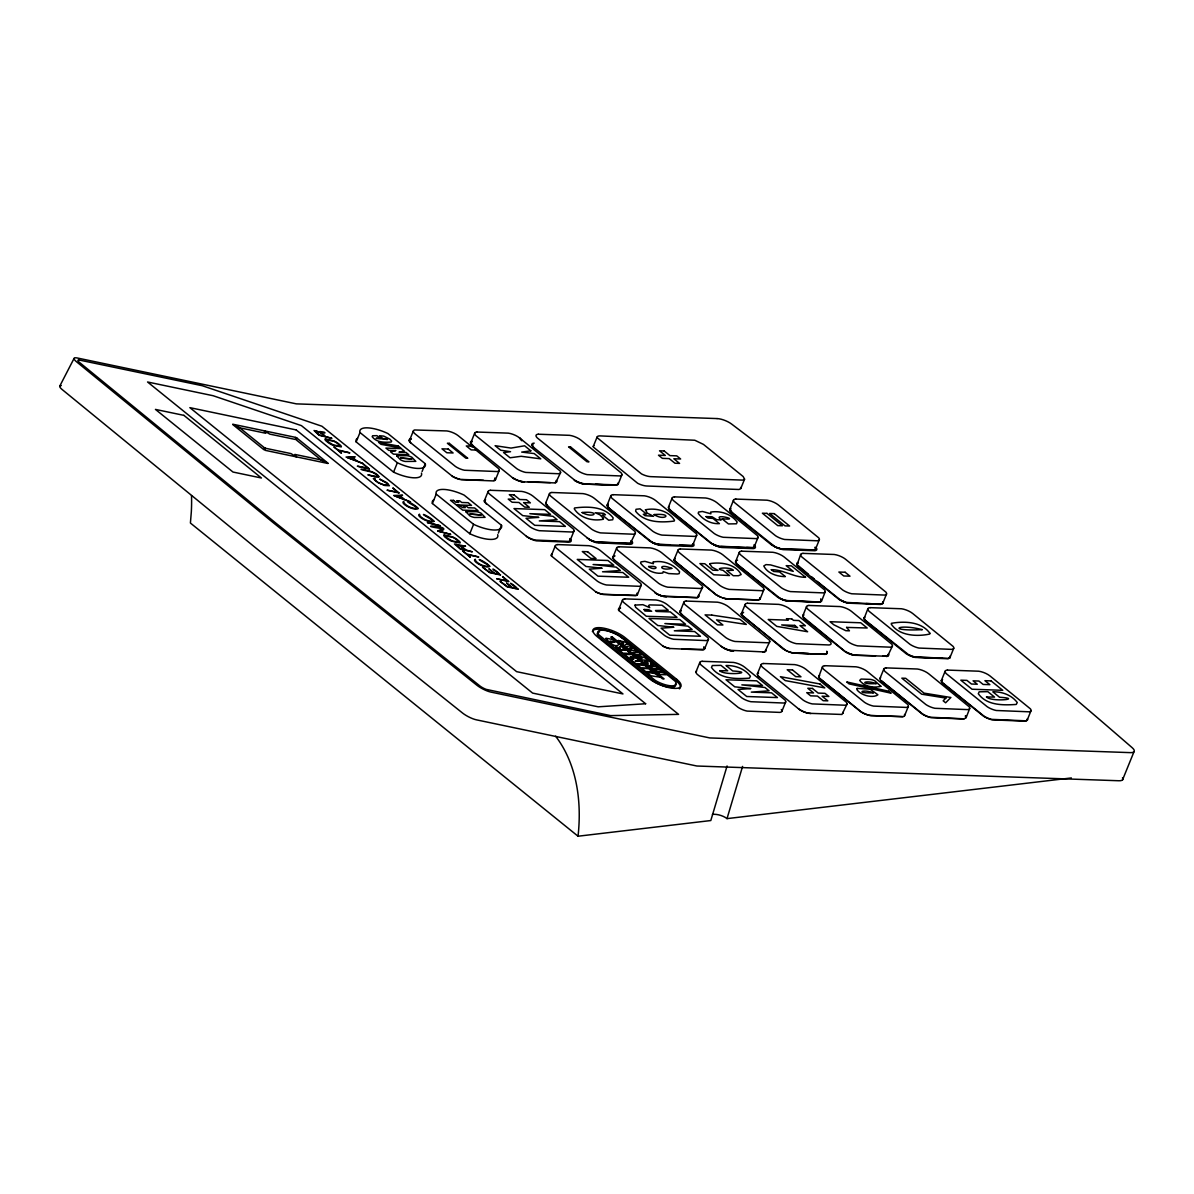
<?xml version="1.0" encoding="UTF-8"?>
<svg xmlns="http://www.w3.org/2000/svg" width="1194" height="1194" viewBox="0 0 1194 1194"><rect width="100%" height="100%" fill="white"/><g stroke="black" fill="none" stroke-linecap="round" stroke-linejoin="round"><path stroke-width="1.5" d="M669.207 506.51L668.536 507.793L669.506 509.51L711.743 543.449M737.579 560.21A9.492 3.164 22.1 0 0 735.713 560.926L736.698 563.792L779.906 598.209A9.492 3.164 22.1 0 0 787.831 600.806L788.144 600.836M802.92 616.373L803.338 614.88M782.607 548.897L813.801 549.971L815.562 549.016L814.98 547.27M866.068 603.552L880.754 604.06A9.492 3.164 22.1 0 0 882.605 603.328L882.575 602.194M948.737 658.207A9.492 3.164 22.1 0 0 949.797 657.625L949.752 656.476M672.132 498.062L668.312 507.435L669.506 509.853L710.4 542.897L715.385 545.464A9.492 3.164 22.1 0 0 719.415 546.673L752.16 547.971C754.757 548.464 754.504 543.524 753.996 546.897A9.492 3.164 22.1 0 1 752.145 547.628L746.638 547.434M735.489 561.881L739.325 552.344M802.681 616.179L806.517 606.627M730.922 508.599L729.638 510.137A9.492 3.164 22.1 0 0 730.847 512.062L771.742 545.091L776.637 547.658L782.294 549.091L814.606 549.837M882.888 602A9.492 3.164 22.1 0 1 882.844 603.537L880.679 604.462L847.934 603.149A9.492 3.164 22.1 0 1 838.919 599.373L798.04 566.344A9.492 3.164 22.1 0 1 796.831 564.434L797.129 563.075A9.492 3.164 22.1 0 1 798.174 562.493M867.844 608.821L864.023 618.716A9.492 3.164 22.1 0 0 865.217 620.626L906.112 653.67A9.492 3.164 22.1 0 0 915.126 657.431L947.872 658.745L950.036 657.819A9.492 3.164 22.1 0 0 950.066 656.282L949.961 657.058M864.023 618.193L864.322 617.358A9.492 3.164 22.1 0 1 864.74 617.014M696.714 535.24L692.833 544.957L691.624 545.643L658.088 544.479A9.492 3.164 22.1 0 1 652.7 542.703L608.089 507.36L606.985 505.241L608.253 504.211M621.925 474.779L618.044 484.495L616.835 485.182L584.672 484.107A9.492 3.164 22.1 0 1 575.538 480.839L533.39 447.198L532.181 445.287L533.24 443.84M763.906 589.538L760.026 599.239L758.817 599.925L726.668 598.866A9.492 3.164 22.1 0 1 716.415 594.896L675.282 561.658L674.162 560.046L674.729 558.449M908.38 706.251L904.5 715.967L903.291 716.654L871.127 715.594A9.492 3.164 22.1 0 1 860.889 711.609L819.994 678.58A9.492 3.164 22.1 0 1 818.785 676.67L822.457 666.864M727.071 765.966L710.803 820.547L578.045 836.218L190.413 523.047L191.324 511.868A230.203 145.832 -51.1 0 0 191.503 495.6M712.445 814.368A10.731 4.522 16.6 0 1 727.012 818.621L742.578 766.414M560.598 472.585L555.583 482.928L521.957 481.809A9.492 3.164 22.1 0 1 512.942 478.048L472.914 445.661L470.839 443.093L472.123 441.556M632.014 541.404A9.492 3.164 22.1 0 1 629.566 544.33L596.478 542.688A9.492 3.164 22.1 0 1 589.881 539.927L547.464 505.928L545.643 503.555L546.3 502.256M663.774 596.313L662.461 596A9.492 3.164 22.1 0 1 657.088 593.911L614.656 560.21L612.835 557.852L614.119 556.3M635.387 533.046L630.298 543.449L596.761 542.27A9.492 3.164 22.1 0 1 588.851 539.21M721.221 646.312L724.534 648.402A9.492 3.164 22.1 0 0 729.907 650.491L733.564 651.103L731.131 650.849A9.492 3.164 22.1 0 1 722.116 647.073L681.849 614.492L680.028 612.134L681.311 610.597M702.579 587.344L697.565 597.687L663.939 596.567A9.492 3.164 22.1 0 1 654.939 592.791L654.76 592.552M769.772 641.626L764.757 651.969L729.653 650.282A9.492 3.164 22.1 0 1 724.28 648.208M847.053 704.057L841.964 714.46L808.413 713.281A9.492 3.164 22.1 0 1 799.398 709.52L757.906 675.804L759.369 677.132M421.452 473.093A23.089 7.686 22.1 0 1 393.557 472.123L356.17 441.914L359.991 432.541A23.089 7.686 22.1 0 1 387.886 433.526L425.258 463.72L422.079 471.526M393.557 472.123L397.363 462.75A23.089 7.686 22.1 0 0 425.258 463.72M409.527 440.377L413.348 431.004M497.689 534.688A23.089 7.686 22.1 0 1 469.779 533.718L432.407 503.51L436.228 494.137A23.089 7.686 22.1 0 1 464.123 495.107L501.495 525.315L498.316 533.121M470.929 442.526L474.675 433.198M469.779 533.718L473.6 524.33A23.089 7.686 22.1 0 0 501.495 525.315M484.316 500.853L488.137 491.465M495.435 479.764L499.256 470.391M545.733 502.987L549.464 493.659M593.269 446.452L597.09 437.079M551.509 555.135L555.329 545.762M570.239 540.225L574.06 530.852M607.149 505.137L610.806 495.853M612.925 557.285L616.656 547.956M618.701 609.418L622.522 600.045M637.432 594.522L641.253 585.135M677.998 550.15L674.073 559.747M680.117 611.567L683.849 602.239M729.698 509.748L733.459 500.256M593.925 445.675A9.492 3.164 22.1 0 0 593.254 446.974L637.686 483.301A9.492 3.164 22.1 0 0 646.715 486.003L739.011 489.495L740.773 488.54L744.578 479.167L743.175 476.54L703.475 444.407L694.789 440.243L600.119 435.9A9.492 3.164 22.1 0 0 597.075 437.601L641.506 473.914A9.492 3.164 22.1 0 0 650.536 476.63L742.817 480.122L744.578 479.167M704.624 648.805L708.43 639.432M695.983 671.864L699.803 662.476M754.235 546.822L758.056 537.434M745.175 604.433L741.265 614.029M800.652 554.538L797.099 564.613L808.442 574.299M757.981 675.744L757.309 674.058L761.13 664.67M815.562 549.016L819.382 539.628M736.161 560.941L735.489 562.24L736.698 564.15L777.592 597.179A9.492 3.164 22.1 0 0 786.607 600.955L819.353 602.254L821.442 601.388L825.248 591.731M781.906 711.236L785.712 701.863M882.754 603.298L886.575 593.925M803.965 614.985L802.681 615.656L803.89 618.432L844.785 651.476A9.492 3.164 22.1 0 0 853.8 655.237L887.575 656.267L892.425 646.014M965.304 716.087A9.492 3.164 22.1 0 1 965.901 717.833L963.812 718.982L931.081 717.684A9.492 3.164 22.1 0 1 922.066 713.908L881.172 680.864A9.492 3.164 22.1 0 1 879.978 678.446L883.799 669.058M949.946 657.581L953.767 648.208M941.305 680.64L945.126 671.267M969.707 708.445L966.125 717.684A9.492 3.164 22.1 0 0 965.543 715.937M1027.228 720.027L1031.049 710.639M1122.554 779.861L1134.001 751.727M59.7 386.229L74.058 358.439M797.055 563.478L798.114 562.896M1027.347 718.713A9.492 3.164 22.1 0 1 1027.318 720.251L1025.153 721.176L992.408 719.878A9.492 3.164 22.1 0 1 983.393 716.101L942.499 683.058A9.492 3.164 22.1 0 1 941.529 680.207L942.588 679.61M880.62 677.655L879.978 678.446M471.72 441.138A9.492 3.164 22.1 0 0 471.048 443.914L471.526 444.272M556.673 480.809L556.777 481.958M546.33 504.734L547.464 505.928M618.104 484.152L618.074 482.943M616.194 485.212L583.284 484.003A9.492 3.164 22.1 0 1 574.269 480.242M607.134 505.659L608.179 507.659L650.178 541.375M586.851 537.748L589.896 539.628A9.492 3.164 22.1 0 0 595.284 541.718L628.357 543.36A9.492 3.164 22.1 0 0 631.417 541.658L630.984 540.688M631.566 542.419L631.387 541.33M613.029 558.434L612.671 557.598A9.492 3.164 22.1 0 1 613.328 556.3L615.029 555.911M693.072 544.001L692.818 544.33A9.492 3.164 22.1 0 1 690.744 545.479L679.61 545.091M692.908 544.628L692.818 543.807M674.162 560.046L675.222 558.583M662.461 596L696.52 597.627A9.492 3.164 22.1 0 0 698.609 595.94L698.4 595.358M698.759 596.716L698.58 595.612M680.699 613.313L681.849 614.492M815.338 549.449L815.651 549.24A9.492 3.164 22.1 0 0 815.696 547.703L815.442 547.509M758.175 599.97L725.28 598.761M760.1 598.91L760.011 598.09M786.995 650.969A9.492 3.164 22.1 0 1 785.697 650.342L742.474 615.94L741.37 613.806L743.026 612.731M797.323 601.149L819.338 601.91A9.492 3.164 22.1 0 0 821.188 601.194L820.815 599M765.951 650.999L765.757 649.894M757.309 674.058L758.593 673.028M826.845 651.342L827.218 653.536L825.203 654.357L792.458 653.043M818.651 676.252L819.696 675.311M818.785 676.67L818.636 676.759A9.492 3.164 22.1 0 0 819.845 678.67L860.74 711.714A9.492 3.164 22.1 0 0 869.739 715.475L902.649 716.684M888.62 655.387L888.411 653.939L888.381 655.476A9.492 3.164 22.1 0 1 887.948 655.819M887.575 656.267L886.545 656.551M843.039 712.325L843.307 713.385M904.559 715.624L904.53 714.43M743.623 612.343L741.504 613.074L741.355 614.328M753.205 547.688L718.34 546.21A9.492 3.164 22.1 0 1 715.624 545.315M948.991 658.401L914.141 656.924A9.492 3.164 22.1 0 1 908.753 654.834L865.292 620.223M1026.273 720.848L991.408 719.355A9.492 3.164 22.1 0 1 983.707 715.907L942.812 682.864A9.492 3.164 22.1 0 1 941.842 679.998M411.393 438.855L410.318 439.004A9.492 3.164 22.1 0 0 410.229 442.452L452.72 476.54A9.492 3.164 22.1 0 0 460.63 479.615L493.361 480.928A9.492 3.164 22.1 0 0 494.853 478.018M534.211 443.138L533.136 443.287A9.492 3.164 22.1 0 0 532.046 445.422L532.375 445.869M727.012 818.621L1071.361 777.951M681.968 648.924L703.729 649.387A9.492 3.164 22.1 0 0 704.191 647.506L703.773 646.864M461.362 479.466L483.421 480.242M528.285 481.809L550.344 482.585M595.507 484.167L615.701 484.854A9.492 3.164 22.1 0 0 617.552 484.137M670.341 544.762L659.222 544.374A9.492 3.164 22.1 0 1 651.312 541.778L649.237 540.598M720.952 546.553L737.474 547.121M849.546 602.985L855.053 603.179M819.591 602.104L785.533 600.492A9.492 3.164 22.1 0 1 780.16 598.403L779.906 598.209M880.993 604.254L846.695 602.433M808.428 653.476L793.607 652.954A9.492 3.164 22.1 0 1 788.339 651.536M815.845 653.73L825.114 654.058A9.492 3.164 22.1 0 0 826.546 653.67M918.276 657.312L942.379 658.148M825.367 654.252L793.846 653.148A9.492 3.164 22.1 0 1 783.607 649.178M855.337 655.133L875.515 655.819M882.859 656.073L886.53 656.193A9.492 3.164 22.1 0 0 887.336 656.058M964.051 718.833L930.007 717.221A9.492 3.164 22.1 0 1 922.305 713.758L881.411 680.714M584.508 483.779L582.956 483.54A9.492 3.164 22.1 0 1 575.06 480.481M520.733 481.451L524.39 482.063M595.522 541.912L599.179 542.539M666.371 596.821L662.715 596.209A9.492 3.164 22.1 0 1 657.342 594.119L657.088 593.911M810.845 713.549L807.189 712.922A9.492 3.164 22.1 0 1 798.502 708.758M855.576 655.327L852.725 654.775A9.492 3.164 22.1 0 1 847.352 652.685L845.024 651.327M775.324 547.031L731.504 511.942A9.492 3.164 22.1 0 1 730.907 510.196M840.352 599.881L841.322 600.358A9.492 3.164 22.1 0 0 845.337 602.03M721.161 597.254A9.492 3.164 22.1 0 1 718.504 596.06L716.415 594.896M595.687 591.776L595.925 591.97A9.492 3.164 22.1 0 0 602.612 594.373L635.357 595.672A9.492 3.164 22.1 0 0 637.238 593.418L636.999 593.209A9.492 3.164 22.1 0 1 635.909 595.343L603.597 594.373A9.492 3.164 22.1 0 1 595.687 591.776L551.449 556.031A9.492 3.164 22.1 0 1 551.912 554.15M704.191 647.506L704.43 647.7A9.492 3.164 22.1 0 1 702.55 649.969L669.55 648.461A9.492 3.164 22.1 0 1 662.879 646.058L618.641 610.328A9.492 3.164 22.1 0 1 620.537 608.059M319.335 435.317L331.917 438.347L325.619 436.571L320.992 432.601L325.007 432.87L324.141 432.153L319.858 431.571L320.052 432.332L314.022 430.497L318.604 434.81L324.723 436.377C323.529 433.362 308.739 427.034 319.35 434.87M377.558 482.346L384.767 485.495L389.423 485.734L386.737 482.6L379.722 479.107L387.513 483.779A5.433 1.298 27.3 0 1 388.199 485.062C382.961 485.451 376.632 482.615 373.289 478.525C377.229 477.078 373.021 480.227 377.02 481.585M840.098 599.687L817.099 581.299M710.639 542.748L711.505 543.255M526.405 536.315L528.733 537.688A9.492 3.164 22.1 0 0 535.419 540.076L568.165 541.389A9.492 3.164 22.1 0 0 570.045 539.121M711.594 543.524L712.699 544.21M512.539 477.63L514.136 478.69M771.533 544.494L774.384 546.27A9.492 3.164 22.1 0 0 779.757 548.344M844.501 650.924L802.875 616.761M472.72 445.466L471.451 444.317M533.061 446.735L533.539 447.093A9.492 3.164 22.1 0 1 532.33 445.183M614.656 560.21L613.865 559.508M841.322 600.358L841.576 600.552A9.492 3.164 22.1 0 0 846.949 602.642M864.934 619.746L864.083 618.313M732.519 512.957L730.146 510.525A9.492 3.164 22.1 0 1 730.191 508.987M811.323 576.627L814.204 578.971M651.312 541.778L651.566 541.972A9.492 3.164 22.1 0 0 659.476 544.583M674.267 560.329L716.266 594.985M741.459 614.611L783.458 649.282M680.296 612.671L679.849 611.88A9.492 3.164 22.1 0 1 680.52 610.582M472.317 447.108L458.138 435.631A9.492 3.164 22.1 0 0 446.929 430.944L414.616 429.974A9.492 3.164 22.1 0 0 414.542 433.437L455.436 466.466A9.492 3.164 22.1 0 0 464.436 470.242L497.182 471.54A9.492 3.164 22.1 0 0 498.659 468.645L475.152 449.407M662.879 646.058L663.118 646.252A9.492 3.164 22.1 0 0 669.804 648.655M359.991 432.541L397.363 462.75M436.228 494.137L473.6 524.33M754.011 544.807L754.832 545.688A9.492 3.164 22.1 0 1 753.339 548.598L721.833 547.494A9.492 3.164 22.1 0 1 713.922 544.882M826.696 651.446L827.188 652.894A9.492 3.164 22.1 0 1 826.964 653.327M820.83 599.358L821.427 601.104M378.811 476.63C375.931 469.63 345.544 466.615 371.244 471.884A4.836 1.149 27.3 0 1 373.767 473.003C388.916 481.928 350.409 470.123 378.14 477.257A6.283 1.507 27.3 0 0 378.811 476.63M760.056 597.701L760.011 598.612A9.492 3.164 22.1 0 1 757.921 599.761M740.608 487.465L740.773 488.54M1027.243 719.504A9.492 3.164 22.1 0 1 1027.004 720.46M555.628 736.205A230.203 145.832 -51.1 0 1 578.045 836.218M609.283 508.331A9.492 3.164 22.1 0 1 608.313 505.465M522.778 481.615A9.492 3.164 22.1 0 1 513.644 478.331M61.282 385.558A11.044 2.642 27.3 0 0 62.058 389.453L258.994 550.568L462.615 713.087A11.044 2.642 27.3 0 0 476.391 719.833L696.878 766.011L1119.076 780.757A11.388 3.791 22.1 0 0 1122.479 777.816M460.138 479.257A9.492 3.164 22.1 0 1 452.242 476.182M726.415 598.672A9.492 3.164 22.1 0 1 722.519 597.746M556.18 480.451A9.492 3.164 22.1 0 1 555.091 482.57M864.531 619.104A9.492 3.164 22.1 0 1 864.56 617.567M852.471 654.581A9.492 3.164 22.1 0 1 847.098 652.491M410.721 442.81A9.492 3.164 22.1 0 1 410.796 439.362M494.973 478.884A9.492 3.164 22.1 0 1 493.689 480.436M915.201 657.028A9.492 3.164 22.1 0 1 912.529 656.312M911.171 655.834A9.492 3.164 22.1 0 1 908.515 654.64M675.371 684.177A14.283 4.746 22.1 0 1 669.416 687.237A14.283 4.746 22.1 0 1 654.581 681.849L598.448 636.506A14.283 4.746 22.1 0 1 599.597 631.85M797.338 564.822A9.492 3.164 22.1 0 1 797.368 563.269M765.802 650.237A9.492 3.164 22.1 0 1 762.742 651.939M696.639 671.073A9.492 3.164 22.1 0 0 697.177 674.282L738.071 707.326A9.492 3.164 22.1 0 0 747.086 711.087L779.831 712.4A9.492 3.164 22.1 0 0 781.309 709.49M551.703 556.24A9.492 3.164 22.1 0 1 552.165 554.359M651.297 542.076A9.492 3.164 22.1 0 0 660.416 545.345L691.938 546.449A9.492 3.164 22.1 0 0 693.415 543.539M776.637 547.658A9.492 3.164 22.1 0 0 783.249 549.643L814.756 550.732A9.492 3.164 22.1 0 0 816.233 547.837M548.658 506.898A9.492 3.164 22.1 0 1 546.673 504.271M485.6 499.823A9.492 3.164 22.1 0 0 484.51 501.958L527.36 537.076A9.492 3.164 22.1 0 0 536.375 540.852L569.12 542.166A9.492 3.164 22.1 0 0 570.001 538.569M486.465 504.047A9.492 3.164 22.1 0 1 485.271 501.614M618.895 610.522A9.492 3.164 22.1 0 1 619.97 608.403M679.356 688.863A19.507 6.492 22.1 0 0 676.177 680.893L624.492 639.133A19.507 6.492 22.1 0 0 605.03 630.074A19.507 6.492 22.1 0 0 592.373 631.596M356.17 441.914A23.089 7.686 22.1 0 1 357.424 438.302M432.407 503.51A23.089 7.686 22.1 0 1 433.661 499.898M670.7 510.48A9.492 3.164 22.1 0 1 669.685 509.151M714.266 544.748A9.492 3.164 22.1 0 1 712.967 544.121L712.728 543.927A9.492 3.164 22.1 0 0 714.027 544.539M718.101 546.001A9.492 3.164 22.1 0 1 715.37 545.106M437.78 531.061L450.75 534.36L439.482 531.524C457.765 525.927 409.572 524.106 442.377 528.644L437.78 531.061M709.803 564.001L712.057 567.195L718.027 570.389L712.803 570.21L704.803 563.747L699.893 563.583L713.743 574.762L729.489 575.523L723.101 570.359C711.43 568.18 730.474 566.434 733.31 570.284L726.803 570.493L733.25 575.702L738.444 575.732L741.176 574.538C735.459 563.986 721.191 561.896 710.296 563.568L709.803 564.001M771.324 569.687L773.578 571.448L779.578 571.941L785.354 576.612C777.369 576.627 767.399 573.538 763.787 565.971L766.011 564.613L770.548 564.896L793.249 571.374L786.189 565.672L791.413 565.852L805.607 577.314C793.846 577.374 783.04 569.463 771.324 569.687M615.776 646.655L622.85 653.148L630.536 653.417C630.059 651.954 617.328 642.76 619.94 648.058L615.776 646.655M646.745 661.043C652.014 668.162 640.402 656.819 646.357 663.342C652.327 669.73 651.73 661.536 650.506 663.76C657.939 669.715 650.67 659.834 646.879 660.924M671.774 568.419C658.745 571.493 658.043 562.598 671.774 568.419M418.154 508.51C415.019 511.539 399.229 503.196 403.751 501.405C402.915 504.166 412.139 509.45 416.885 508.256A5.433 1.298 27.3 0 0 416.213 506.972C397.438 496.614 414.855 503.913 418.154 508.51M433.974 521.285C430.84 524.315 415.049 515.972 419.557 514.181C418.736 516.957 427.959 522.226 432.706 521.032A5.433 1.298 27.3 0 0 432.034 519.748C413.258 509.39 430.676 516.703 433.974 521.285M489.734 566.329C486.6 569.359 470.809 561.016 475.316 559.225C474.496 562.001 483.719 567.284 488.465 566.075A5.433 1.298 27.3 0 0 487.779 564.792C469.003 554.449 486.421 561.747 489.734 566.329M706.087 516.599L707.893 518.047L712.967 518.42L719.415 523.629C711.146 524.181 703.087 519.868 698.192 513.36L698.58 512.047L702.43 511.465L710.908 513.823L710.654 512.122C720.355 510.39 731.206 514.017 737.161 522.047L736.459 523.793L728.43 523.942L721.982 518.733C743.549 520.823 710.878 512.375 721.266 519.897L716.818 519.748L712.072 516.778L706.087 516.599M929.842 633.208L929.738 634.029C917.455 636.775 899.112 636.044 891.261 624.119L891.396 623.313C903.992 621.044 921.484 621.462 929.842 633.208M640.014 657.193L642.073 657.909L640.014 657.193M265.396 448.243L265.083 450.317L327.947 463.481L320.305 459.735L294.888 454.421L296.5 456.899L290.948 453.586L265.396 448.243M648.596 566.538C655.297 571.807 661.327 565.255 648.596 566.538M603.463 518.405L603.313 519.256C593.03 521.465 580.015 518.211 574.254 508.808L574.568 507.972C587.538 506.331 604.209 506.241 613.149 517.853L612.701 519.763L608.686 520.211L602.239 515.002L605.433 514.763L603.701 513.36L595.194 512.748L600.015 514.853L603.463 518.405M645.432 509.793L647.282 513.121L653.566 516.301L645.029 515.674L643.297 514.271L646.521 514.047L640.074 508.838L636.044 509.286L635.596 511.196C644.536 522.793 661.207 522.718 674.177 521.077L674.506 520.241C668.73 510.838 655.715 507.569 645.432 509.793M465.466 546.195L461.436 546.076L466.048 550.031L472.346 551.822L460.586 549.24L454.466 543.971L465.466 546.195M654.163 514.554C664.297 521.569 674.491 513.032 654.163 514.554M635.059 605.089L635.566 607.239L646.327 616.268L677.028 617.343L670.312 611.91L656.476 611.432L655.491 610.522L668.267 610.253L662.028 605.224L649.551 604.91L648.596 605.537L649.715 607.642L642.894 604.686L635.059 605.089M582.15 512.524C594 519.196 601.582 510.704 582.15 512.524M295.799 437.422L295.246 439.437L269.754 434.109L264.202 430.795L265.814 433.273L240.158 427.9L232.77 424.213L295.799 437.422M296.858 438.019L296.336 439.959L320.619 459.586L328.037 463.227L296.858 438.019M396.662 455.765L400.572 459.839A5.134 1.701 22.1 0 0 405.438 461.466L415.81 461.362L411.885 457.272A5.134 1.701 22.1 0 0 407.035 455.66L396.662 455.765M465.914 511.763L469.839 515.838A5.134 1.701 22.1 0 0 474.705 517.465L485.077 517.36L481.152 513.271A5.134 1.701 22.1 0 0 476.287 511.659L465.914 511.763M922.171 629.641C886.246 631.581 896.918 623.089 922.171 629.641M264.531 447.854L263.949 449.75L232.815 424.586L240.233 428.228L264.531 447.854M376.289 438.317L387.468 439.482L382.811 438.467L379.453 435.75L383.722 436.108L389.856 439.153L391.662 441.093L391.169 442.049C384.647 442.481 376.453 442.661 372.185 436.706L372.618 435.75L376.946 435.661L380.304 438.377L376.289 438.317M719.669 670.685C724.833 676.117 757.145 672.535 732.728 670.968L726.012 665.536C735.131 665.252 744.862 668.759 750.414 676.222L749.429 678.162C736.385 679.013 720.012 679.356 711.475 667.461L712.34 665.536L720.982 665.371L727.698 670.789L719.669 670.685M986.498 696.968C991.662 702.4 1023.974 698.818 999.557 697.251L992.841 691.819C1001.96 691.535 1011.691 695.042 1017.243 702.52L1016.258 704.445C1003.214 705.296 986.841 705.639 978.304 693.744L979.17 691.819L987.811 691.654L994.527 697.087L986.498 696.968M653.237 562.031L653.387 563.732L644.894 561.329L640.969 561.896L640.581 563.18C645.655 569.687 654.402 574.463 662.804 573.016L663.177 571.627L668.715 573.568L677.297 574.015L679.132 573.657L679.595 571.807C673.55 564.016 662.894 560.09 653.237 562.031M340.081 445.929L333.648 445.183L326.977 441.153A5.627 1.343 27.3 0 1 326.365 439.75L333.842 441.317A5.627 1.343 27.3 0 1 337.454 443.347L340.081 445.929M458.914 541.942L452.481 541.195L445.81 537.151A5.627 1.343 27.3 0 1 445.198 535.763L452.675 537.33A5.627 1.343 27.3 0 1 456.287 539.36L458.914 541.942M622.507 649.357L625.507 650.357L622.507 649.357M400.706 458.033L411.84 458.974L400.706 458.033M469.973 514.032L481.107 514.972L469.973 514.032M354.902 456.869L352.275 457.212L356.991 461.018L363.021 463.571L346.051 457.033L354.902 456.869M402.468 495.301L399.841 495.644L404.557 499.45L410.587 502.002L393.632 495.465L402.468 495.301M637.402 655.387L642.342 660.013L648.103 660.222L645.387 658.013L637.402 655.387M655.058 669.565L660.342 674.565L666.103 674.759L659.67 669.909L655.058 669.565M857.143 688.416L856.844 689.58C860.934 695.535 872.933 698.445 877.918 694.789L870.202 689.222L857.143 688.416M880.859 686.311C873.859 688.132 864.352 686.744 859.68 680.401L861.053 679.058L870.038 679.371A5.149 1.716 22.1 0 1 874.784 680.804L880.859 686.311M945.872 698.102L943.17 700.818L945.618 702.803L950.872 697.49L924.037 693.132L905.664 678.296L901.843 678.162L921.664 694.177L945.872 698.102M626.298 644.208L624.552 645.641L622.044 643.611L623.641 643.163L618.119 640.447L625.865 642.253L628.387 644.282L626.298 644.208M606 638.357C617.149 653.611 627.581 640.506 606 638.357M652.118 671.655L645.745 671.64L642.029 668.64L648.058 668.461L640.969 667.774L637.253 664.774L645.058 665.61L652.118 671.655M644.088 609.492L644.864 611.015L651.685 611.253L648.611 609.656L644.088 609.492M325.499 438.855L325.111 439.079A7.03 1.672 27.3 0 0 325.917 440.81L328.201 442.646A7.045 1.687 27.3 0 0 332.589 445.123L341.215 446.929A7.03 1.672 27.3 0 0 340.409 445.213L338.141 443.362A7.03 1.672 27.3 0 0 333.738 440.884L325.499 438.855M444.332 534.867L443.944 535.091A7.03 1.672 27.3 0 0 444.75 536.822L447.034 538.658A7.045 1.687 27.3 0 0 451.422 541.136L460.048 542.942A7.03 1.672 27.3 0 0 459.242 541.225L456.974 539.375A7.03 1.672 27.3 0 0 452.571 536.897L444.332 534.867M456.138 544.494L460.138 548.583L465.167 549.852L460.347 546.061L456.138 544.494M846.591 627.402L849.441 630.82L845.859 630.701L833.845 624.79L830.039 621.716L860.74 622.79L867.187 627.999L846.591 627.402M369.319 468.943L357.334 466.182L367.961 468.227L363.14 463.929L369.319 468.943M399.005 492.928L387.005 490.167L397.632 492.212L392.811 487.913L399.005 492.928M500.51 574.941L489.57 572.642L482.451 567.105L489.495 572.195L493.794 573.195L488.868 568.747L494.704 573.374C509.629 578.478 479.809 560.18 500.51 574.941M508.674 581.538L496.674 578.777L507.316 580.821L502.495 576.523L508.674 581.538M518.092 589.135L507.151 586.851L500.032 581.314L507.077 586.403L511.375 587.388L506.45 582.956L512.286 587.582C527.211 592.687 497.391 574.389 518.092 589.135M395.647 450.586L390.617 451.869L393.423 454.138L408.766 454.675L405.96 452.407L398.99 452.168L404.214 450.989L401.274 448.616L385.916 448.078L388.722 450.347L395.647 450.586M630.148 645.7L625.94 646.76L629.88 649.954L637.029 651.267L635.924 651.267L637.581 652.611L632.969 652.446L635.701 654.64L641.447 654.849L630.148 645.7M633.626 659.073L630.999 659.73L635.805 663.61L643.491 663.879L640.238 661.252L635.178 661.073L638.865 660.148L636.566 658.282L630.089 657.058L635.268 657.237L632.029 654.611L624.343 654.342L629.178 658.252L633.626 659.073M619.97 649.223L622.164 650.237L619.97 649.223M334.051 447.019L341.469 453.213L338.887 450.66L349.902 452.884L337.977 449.914L334.051 447.019M462.914 551.135L470.332 557.329L467.749 554.762L478.764 556.986L466.839 554.031L462.914 551.135M530.837 450.825L521.688 452.093L534.225 453.571L540.763 458.854L521.196 456.287L510.062 457.78L503.569 452.526L510.554 451.705L500.734 450.242L495.107 445.69L511.047 448.078L524.614 445.795L530.837 450.825M477.018 432.034L475.943 432.168A9.492 3.164 22.1 0 0 475.869 435.631L516.763 468.66A9.492 3.164 22.1 0 0 525.778 472.436L558.508 473.734A9.492 3.164 22.1 0 0 560.001 470.839L519.48 437.825A9.492 3.164 22.1 0 0 508.256 433.138L477.018 432.034M538.345 434.228L537.27 434.377A9.492 3.164 22.1 0 0 537.196 437.825L578.09 470.854A9.492 3.164 22.1 0 0 587.105 474.63L619.85 475.928A9.492 3.164 22.1 0 0 621.328 473.033L580.806 440.019A9.492 3.164 22.1 0 0 569.598 435.332L538.345 434.228M490.48 490.301L489.406 490.45A9.492 3.164 22.1 0 0 489.331 493.898L530.226 526.942A9.492 3.164 22.1 0 0 539.24 530.703L571.986 532.017A9.492 3.164 22.1 0 0 573.463 529.106L532.942 496.107A9.492 3.164 22.1 0 0 521.733 491.406L490.48 490.301M551.822 492.495L550.747 492.644A9.492 3.164 22.1 0 0 550.673 496.092L591.552 529.136A9.492 3.164 22.1 0 0 600.567 532.897L633.313 534.211A9.492 3.164 22.1 0 0 634.79 531.3L594.269 498.301A9.492 3.164 22.1 0 0 583.06 493.615L551.822 492.495M613.149 494.689L612.074 494.838A9.492 3.164 22.1 0 0 612 498.286L652.894 531.33A9.492 3.164 22.1 0 0 661.909 535.091L694.639 536.404A9.492 3.164 22.1 0 0 696.132 533.494L655.61 500.495A9.492 3.164 22.1 0 0 644.387 495.808L613.149 494.689M674.476 496.883L673.401 497.032A9.492 3.164 22.1 0 0 673.326 500.48L714.221 533.524A9.492 3.164 22.1 0 0 723.236 537.285L755.981 538.598A9.492 3.164 22.1 0 0 757.459 535.688L716.937 502.689A9.492 3.164 22.1 0 0 705.729 498.002L674.476 496.883M735.817 499.077L734.743 499.226A9.492 3.164 22.1 0 0 734.653 502.674L775.548 535.718A9.492 3.164 22.1 0 0 784.562 539.479L817.308 540.792A9.492 3.164 22.1 0 0 818.785 537.882L778.264 504.883A9.492 3.164 22.1 0 0 767.055 500.196L735.817 499.077M557.673 544.583L556.598 544.733A9.492 3.164 22.1 0 0 556.523 548.18L597.418 581.224A9.492 3.164 22.1 0 0 606.433 584.985L639.178 586.299A9.492 3.164 22.1 0 0 640.656 583.388L600.134 550.389A9.492 3.164 22.1 0 0 588.911 545.703L557.673 544.583M619.014 546.777L617.94 546.927A9.492 3.164 22.1 0 0 617.85 550.374L658.745 583.418A9.492 3.164 22.1 0 0 667.759 587.179L700.505 588.493A9.492 3.164 22.1 0 0 701.982 585.597L661.461 552.583A9.492 3.164 22.1 0 0 650.252 547.897L619.014 546.777M680.341 548.986L679.267 549.121A9.492 3.164 22.1 0 0 679.192 552.568L720.086 585.612A9.492 3.164 22.1 0 0 729.086 589.388L761.832 590.687A9.492 3.164 22.1 0 0 763.309 587.791L722.788 554.777A9.492 3.164 22.1 0 0 711.579 550.091L680.341 548.986M741.668 551.18L740.593 551.315A9.492 3.164 22.1 0 0 740.519 554.762L781.413 587.806A9.492 3.164 22.1 0 0 790.428 591.582L823.159 592.881A9.492 3.164 22.1 0 0 824.651 589.985L784.13 556.971A9.492 3.164 22.1 0 0 772.906 552.285L741.668 551.18M802.995 553.374L801.935 553.509A9.492 3.164 22.1 0 0 801.846 556.971L842.74 590A9.492 3.164 22.1 0 0 851.755 593.776L884.5 595.075A9.492 3.164 22.1 0 0 885.978 592.179L845.456 559.165A9.492 3.164 22.1 0 0 834.248 554.479L802.995 553.374M624.865 598.881L623.79 599.015A9.492 3.164 22.1 0 0 623.716 602.477L664.61 635.506A9.492 3.164 22.1 0 0 673.625 639.283L706.355 640.581A9.492 3.164 22.1 0 0 707.848 637.686L667.327 604.671A9.492 3.164 22.1 0 0 656.103 599.985L624.865 598.881M686.192 601.075L685.117 601.209A9.492 3.164 22.1 0 0 685.043 604.671L725.937 637.7A9.492 3.164 22.1 0 0 734.952 641.476L767.697 642.775A9.492 3.164 22.1 0 0 769.175 639.88L728.653 606.865A9.492 3.164 22.1 0 0 717.445 602.179L686.192 601.075M747.534 603.268L746.459 603.403A9.492 3.164 22.1 0 0 746.369 606.865L787.264 639.894A9.492 3.164 22.1 0 0 796.279 643.67L829.024 644.969A9.492 3.164 22.1 0 0 830.502 642.073L789.98 609.059A9.492 3.164 22.1 0 0 778.772 604.373L747.534 603.268M808.86 605.462L807.786 605.612A9.492 3.164 22.1 0 0 807.711 609.059L848.606 642.088A9.492 3.164 22.1 0 0 857.605 645.864L890.351 647.178A9.492 3.164 22.1 0 0 891.843 644.267L851.322 611.253A9.492 3.164 22.1 0 0 840.098 606.567L808.86 605.462M870.187 607.656L869.113 607.806A9.492 3.164 22.1 0 0 869.038 611.253L909.932 644.282A9.492 3.164 22.1 0 0 918.947 648.058L951.693 649.372A9.492 3.164 22.1 0 0 953.17 646.461L912.649 613.447A9.492 3.164 22.1 0 0 901.44 608.761L870.187 607.656M702.147 661.312L701.072 661.461A9.492 3.164 22.1 0 0 700.997 664.909L741.892 697.953A9.492 3.164 22.1 0 0 750.892 701.714L783.637 703.027A9.492 3.164 22.1 0 0 785.13 700.117L744.593 667.118A9.492 3.164 22.1 0 0 733.385 662.416L702.147 661.312M763.473 663.506L762.399 663.655A9.492 3.164 22.1 0 0 762.324 667.103L803.219 700.147A9.492 3.164 22.1 0 0 812.233 703.908L844.979 705.221A9.492 3.164 22.1 0 0 846.456 702.311L805.935 669.312A9.492 3.164 22.1 0 0 794.711 664.61L763.473 663.506M824.815 665.7L823.741 665.849A9.492 3.164 22.1 0 0 823.651 669.297L864.546 702.341A9.492 3.164 22.1 0 0 873.56 706.102L906.306 707.415A9.492 3.164 22.1 0 0 907.783 704.505L867.262 671.506A9.492 3.164 22.1 0 0 856.053 666.819L824.815 665.7M886.142 667.894L885.067 668.043A9.492 3.164 22.1 0 0 884.993 671.491L925.887 704.535A9.492 3.164 22.1 0 0 934.887 708.296L967.633 709.609A9.492 3.164 22.1 0 0 969.125 706.699L928.589 673.7A9.492 3.164 22.1 0 0 917.38 669.013L886.142 667.894M947.469 670.088L946.394 670.237A9.492 3.164 22.1 0 0 946.32 673.685L987.214 706.729A9.492 3.164 22.1 0 0 996.229 710.49L1028.959 711.803A9.492 3.164 22.1 0 0 1030.452 708.893L989.93 675.894A9.492 3.164 22.1 0 0 978.707 671.207L947.469 670.088M427.482 522.614L440.064 525.718L427.482 522.614M631.089 648.058L629.089 648.312L632.029 648.82L631.089 648.058M610.074 641.282C608.955 643.82 622.596 641.268 610.074 641.282M351.693 457.272L347.558 457.63L355.797 460.6L351.693 457.272M399.259 495.704L395.139 496.062L403.378 499.032L399.259 495.704M538.613 517.375L526.032 518.3L534.718 525.315L565.419 526.39L559.553 521.644L539.285 520.927L557.076 519.644L552.912 516.286L529.837 513.674L550.568 514.39L544.688 509.644L513.987 508.569L522.733 515.629L538.613 517.375M601.866 568.225L589.284 569.135L597.97 576.165L628.686 577.239L622.805 572.493L602.537 571.777L620.328 570.493L616.164 567.135L593.105 564.523L613.82 565.24L607.94 560.493L577.239 559.419L585.985 566.478L601.866 568.225M673.655 627.253L661.073 628.178L669.759 635.193L700.46 636.268L694.595 631.522L674.326 630.805L692.117 629.522L687.953 626.163L664.879 623.552L685.61 624.268L679.729 619.522L649.029 618.447L657.775 625.507L673.655 627.253M750.623 688.565L738.041 689.49L746.728 696.505L777.443 697.58L771.563 692.833L751.295 692.117L769.085 690.833L764.921 687.475L741.847 684.863L762.578 685.58L756.697 680.834L725.997 679.759L734.743 686.819L750.623 688.565M645.641 703.744L598.164 706.818L532.599 693.087L147.549 381.99L213.114 395.721L301.425 425.631L645.641 703.744M78.804 359.946L78.491 359.976A6.746 1.612 27.3 0 0 78.879 361.931L276.187 523.39L480.316 686.266A6.746 1.612 27.3 0 0 486.182 689.371L610.612 715.609L678.565 714.37L321.947 426.243L202.293 385.722L78.804 359.946M658.461 671.729L662.401 672.52L658.461 671.729M876.157 683.625C857.77 684.52 864.769 679.326 876.157 683.625M873.336 692.804C854.919 693.714 861.904 688.46 873.336 692.804M717.042 418.572L296.366 403.87L77.282 357.991A11.044 2.642 27.3 0 0 76.416 361.678L273.351 522.793L476.973 685.296A11.044 2.642 27.3 0 0 490.749 692.057L709.833 737.937L1130.524 752.638A11.388 3.791 22.1 0 0 1132.181 747.698L1106.122 725.176A5501.385 1830.312 22.1 0 0 761.488 446.735L731.623 424.064A11.388 3.791 22.1 0 0 717.042 418.572M570.523 446.944L568.583 446.869L587.03 461.765L588.955 461.839L570.523 446.944M449.317 443.347L447.392 443.272L465.824 458.168L467.764 458.242L449.317 443.347M664.177 450.959L659.551 450.795L665.312 455.451L658.491 455.212L662.386 458.362L669.207 458.6L674.938 463.227L679.565 463.391L673.834 458.765L680.625 458.989L676.729 455.854L669.938 455.615L664.177 450.959M472.54 446.168L466.287 445.944L471.152 449.884L477.421 450.093L472.54 446.168M448.228 449.034L441.959 448.825L446.825 452.75L453.093 452.974L448.228 449.034M513.913 494.838L509.286 494.674L515.047 499.331L508.226 499.092L512.122 502.241L518.942 502.48L524.673 507.107L529.3 507.271L523.569 502.629L530.36 502.868L526.464 499.719L519.674 499.495L513.913 494.838M453.556 500.39L450.481 500.286L456.183 504.883L471.526 505.42L468.167 502.704L461.72 502.48L459.645 500.808L456.72 500.704L458.794 502.375L455.884 502.271L453.556 500.39M767.011 513.375L762.384 513.211L777.742 525.614L782.369 525.778L767.011 513.375M774.249 513.629L769.623 513.465L784.98 525.867L789.607 526.032L774.249 513.629M460.063 505.644L456.989 505.54L462.675 510.137L478.033 510.674L474.675 507.957L468.227 507.734L466.153 506.062L463.227 505.957L465.302 507.629L462.391 507.54L460.063 505.644M587.597 551.732L582.314 551.553L590.791 558.389L596.075 558.583L587.597 551.732M845.128 572.254L838.875 572.03L843.74 575.971L849.994 576.18L845.128 572.254M711.773 615.104L705.072 614.865L717.4 624.82L722.922 625.014L716.534 619.865L746.31 624.447L739.907 619.268L711.773 615.104M791.682 618.88L786.458 618.701L788.294 620.179L768.22 619.477L776.757 626.372L807.637 631.76L799.965 625.566L805.383 625.76L798.935 620.552L793.517 620.358L791.682 618.88M794.741 625.387L781.667 624.925L797.592 627.686L794.741 625.387M612.403 637.103L610.806 637.044L662.491 678.804L664.088 678.864L612.403 637.103M792.503 669.953L787.204 669.759L795.682 676.61L800.98 676.804L792.503 669.953M656.058 666.64L650.297 666.446L653.028 668.64L658.775 668.849L656.058 666.64M991.08 680.893L984.931 680.684L989.871 684.669L983.11 684.431L978.916 681.043L973.08 680.834L977.274 684.222L971.453 684.028L966.961 680.401L960.827 680.177L972.02 689.236L1002.736 690.311L991.08 680.893M652.267 672.938L647.133 672.759L650.849 675.759L659.939 677.177L655.431 673.729L652.267 672.938M812.427 688.431L807.801 688.266L813.562 692.923L806.741 692.684L810.636 695.833L817.457 696.072L823.188 700.699L827.815 700.863L822.084 696.221L828.875 696.46L824.979 693.326L818.189 693.087L812.427 688.431M398.348 446.019L378.588 442.377L381.005 444.332L400.781 447.989L398.348 446.019M819.92 683.968L780.398 676.685L785.234 680.58L824.8 687.908L819.92 683.968M296.202 429.93L189.861 407.647L516.614 671.655L622.969 693.938L296.202 429.93M183.906 415.363L155.444 409.408L232.979 472.033L261.426 478.003L183.906 415.363M888.664 691.222L846.68 681.938L849.098 683.893L891.127 693.207L888.664 691.222M621.596 637.671L618.79 635.686A14.283 4.746 22.1 0 0 602.552 630.193A14.283 4.746 22.1 0 0 599.06 634.999L655.193 680.356A14.283 4.746 22.1 0 0 671.431 685.849A14.283 4.746 22.1 0 0 674.923 681.043L621.596 637.671M676.774 679.386L625.089 637.626A19.507 6.492 22.1 0 0 599.403 627.656A19.507 6.492 22.1 0 0 597.194 636.656L648.879 678.416A19.507 6.492 22.1 0 0 674.565 688.386A19.507 6.492 22.1 0 0 676.774 679.386M521.868 440.601L519.48 437.825L521.853 440.586"/></g></svg>
